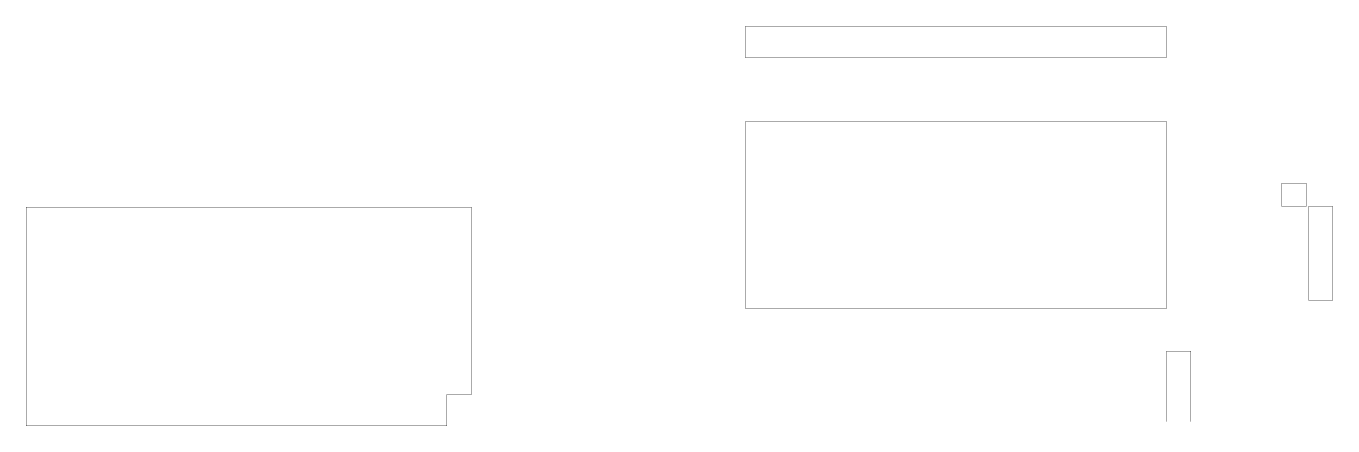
# Model space of a CAD drawing. Extents: x -405456 to 360097, y -329918 to 177160.
# Drawn here: x -405456 to -69206, y 74300 to 177160 of the extents above; entities that cross this region are included whole.
import ezdxf

# ---------------------------------------------------------------- set-up
doc = ezdxf.new("R2010")
doc.units = 0
doc.header["$LTSCALE"] = 1000
doc.header["$MEASUREMENT"] = 0

msp = doc.modelspace()

# ---------------------------------------------------------------- linework, layer by layer
at = {"const_width": 80}
for points in [[(-220365.6, 177119.6), (-220365.6, 168999.6), (-112125.6, 168999.6), (-112125.6, 177119.6), (-220365.6, 177119.6)], [(-220365.6, 152637), (-220365.6, 104497), (-112025.6, 104497), (-112025.6, 152637), (-220365.6, 152637)], [(-82343.3, 136747.7), (-82343.3, 130747.7), (-76103.3, 130747.7), (-76103.3, 136747.7), (-82343.3, 136747.7)], [(-405416, 130579.8), (-405416, 74339.8), (-297176, 74339.8), (-297176, 82339.8), (-290836, 82339.8), (-290836, 130579.8), (-405416, 130579.8)], [(-75485.7, 130747.7), (-75485.7, 106627.7), (-69245.7, 106627.7), (-69245.7, 130747.7), (-75485.7, 130747.7)], [(-112025.6, 93497.6), (-112025.6, 75377.6), (-105905.6, 75377.6), (-105785.6, 75377.6), (-105785.6, 93497.6), (-112025.6, 93497.6)]]:
    msp.add_lwpolyline(points, dxfattribs=at)

doc.saveas('drawing.dxf')
